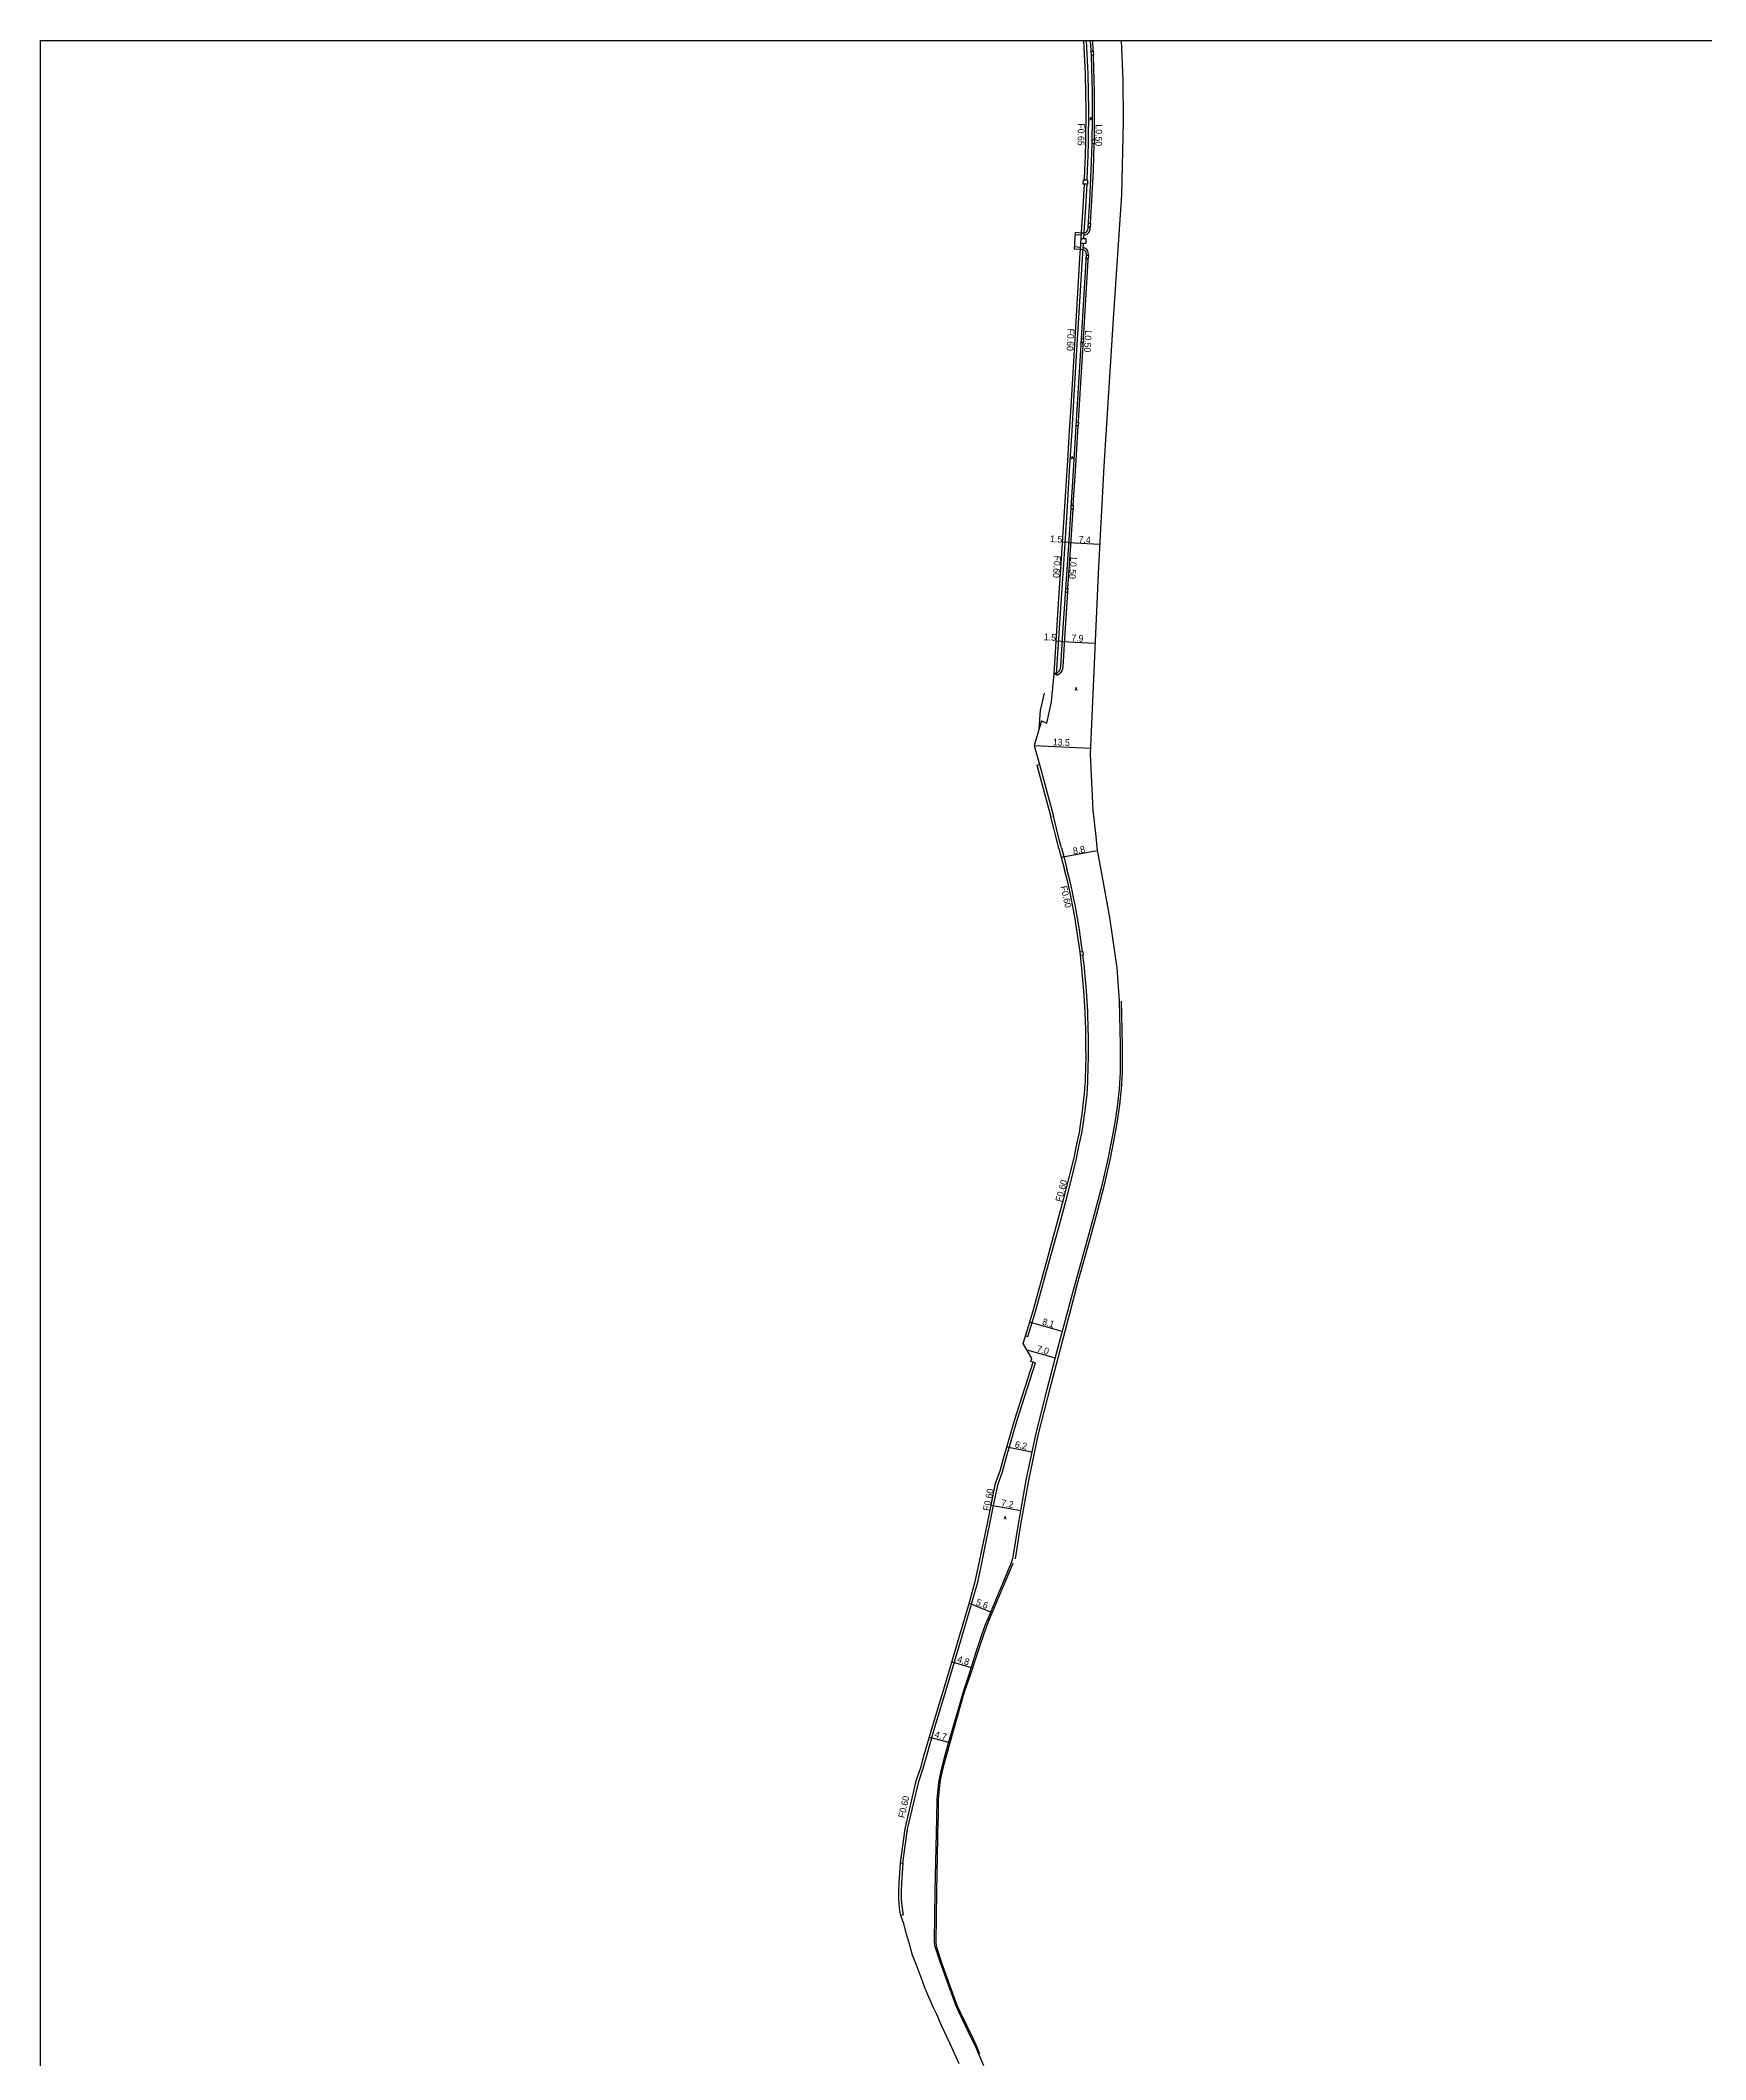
# Model space of a CAD drawing. Header units: metres. Extents: x -16001 to -12000, y -96000 to -93000.
# Drawn here: x -12800 to -12400, y -93484.9 to -93000 of the extents above; entities that cross this region are included whole.
import ezdxf

# ---------------------------------------------------------------- set-up
doc = ezdxf.new("R2010")
doc.units = ezdxf.units.M
doc.header["$LTSCALE"] = 2.5
for name, color, linetype in [('側溝・桝', 7, 'Continuous'), ('図郭', 7, 'Continuous'), ('幅員', 7, 'Continuous'), ('歩道・分離帯・安全施設', 7, 'Continuous'), ('舗装', 7, 'Continuous'), ('道路', 7, 'Continuous')]:
    doc.layers.add(name, color=color, linetype=linetype)
doc.styles.get("Standard").update_dxf_attribs({"font": ''})
doc.styles.add('YOKO_DECO', font='txt.shx', dxfattribs={"bigfont": 'extfont.shx'})
doc.styles.get('Standard').set_extended_font_data('@MS PGothic')

msp = doc.modelspace()

# ---------------------------------------------------------------- linework, layer by layer
at = {"layer": '側溝・桝'}
for points in [[(-12548.54, -93033.52), (-12548.5, -93031.23), (-12548.33, -93027.65), (-12548.22, -93024.34), (-12548.15, -93016.93), (-12548.29, -93008.07), (-12548.7, -93000)], [(-12547.08, -93002.59), (-12547.23, -93000)], [(-12546.83, -93023.91), (-12546.77, -93018.63), (-12546.78, -93012.44), (-12547.02, -93003.72), (-12547.03, -93003.51)], [(-12547.76, -93043.94), (-12547.44, -93038.48), (-12547.07, -93031.19), (-12546.84, -93024.96), (-12546.84, -93024.81)], [(-12549.39, -93047.58), (-12549.21, -93044.86), (-12548.9, -93040.11), (-12548.58, -93034.56)], [(-12550.02, -93047.55), (-12549.95, -93046.19)], [(-12549.34, -93046.77), (-12548.8, -93046.63), (-12548.56, -93046.52), (-12548.38, -93046.4), (-12548.12, -93046.11), (-12547.95, -93045.75), (-12547.85, -93045.3), (-12547.81, -93044.85)], [(-12556.51, -93152.15), (-12555.9, -93152.18), (-12554.76, -93133.97), (-12554.19, -93125.77), (-12553.3, -93112.01), (-12552.78, -93103.36), (-12552.61, -93100.92), (-12552.18, -93093.8), (-12551.82, -93087.95), (-12551.02, -93074.41), (-12549.6, -93051.09), (-12549.45, -93048.78)], [(-12550.13, -93049.71), (-12551.56, -93049.58)], [(-12551.41, -93046.59), (-12549.98, -93046.72)], [(-12550.16, -93050.24), (-12550.08, -93048.75)], [(-12548.22, -93051.61), (-12548.22, -93051.54), (-12548.32, -93050.95), (-12548.43, -93050.58), (-12548.66, -93050.22), (-12548.87, -93050.02), (-12549.09, -93049.89), (-12549.51, -93049.75)], [(-12549.44, -93071.69), (-12548.31, -93052.79), (-12548.29, -93052.48)], [(-12550.64, -93091.68), (-12550.54, -93090.05), (-12549.52, -93073.16), (-12549.49, -93072.62)], [(-12551.88, -93111.65), (-12551.28, -93102.14), (-12550.69, -93092.57)], [(-12553.2, -93131.66), (-12552.49, -93121.24), (-12551.94, -93112.58)], [(-12553.27, -93132.6), (-12553.94, -93142.28), (-12554.42, -93150.43), (-12554.5, -93151), (-12554.64, -93151.42), (-12554.87, -93151.76), (-12554.99, -93151.92), (-12555.21, -93152.12), (-12555.45, -93152.28), (-12555.71, -93152.4), (-12555.91, -93152.43), (-12555.9, -93152.18)], [(-12560.03, -93173.92), (-12556.66, -93186.33)], [(-12554.76, -93193.89), (-12555.19, -93192.24), (-12556.66, -93186.33)], [(-12554.76, -93193.89), (-12554.2, -93195.95), (-12553.42, -93199.01)], [(-12549.67, -93218.81), (-12549.88, -93217.18), (-12550.4, -93213.62), (-12550.84, -93210.87), (-12551.39, -93207.87), (-12551.8, -93205.79), (-12552.05, -93204.54), (-12552.57, -93202.29), (-12553.42, -93199.01)], [(-12560.01, -93301.71), (-12557.84, -93293.87), (-12555.47, -93285.28), (-12553.64, -93278.5), (-12552.1, -93272.54), (-12551.12, -93268.48), (-12550.45, -93265.19), (-12549.83, -93262.4), (-12549.39, -93259.39), (-12549.16, -93257.99), (-12548.96, -93256.44), (-12548.81, -93254.99), (-12548.59, -93253.12), (-12548.48, -93251.48), (-12548.39, -93250.23), (-12548.37, -93249.5), (-12548.28, -93246.7), (-12548.23, -93244.01), (-12548.23, -93242.06), (-12548.25, -93239.24), (-12548.28, -93237.33), (-12548.4, -93233.59), (-12548.41, -93233.21), (-12548.73, -93228.2), (-12549.3, -93221.95), (-12549.58, -93219.71)], [(-12562.8, -93311.27), (-12562.09, -93308.93), (-12560.93, -93305.28), (-12560.01, -93301.71)], [(-12563.38, -93311.09), (-12562.8, -93311.27)], [(-12591.7, -93429.58), (-12589.03, -93418.07), (-12587.87, -93414.69), (-12587.1, -93411.83), (-12585.11, -93405.09), (-12582.16, -93395.29), (-12579.27, -93385.57), (-12576.51, -93376.07), (-12575.95, -93374.08), (-12574.84, -93370.25), (-12574.13, -93366.9), (-12572.78, -93360.46), (-12571.91, -93356.24), (-12571.02, -93351.86), (-12569.97, -93346.62), (-12568.9, -93343.73), (-12567.9, -93340.17), (-12566.68, -93335.76), (-12565.43, -93331.6), (-12562.87, -93323.57), (-12560.97, -93317.6)], [(-12560.97, -93317.6), (-12561.54, -93317.42)], [(-12593.42, -93437.66), (-12592.83, -93437.74), (-12591.7, -93429.58)], [(-12592.83, -93437.74), (-12593.15, -93442.44), (-12593.2, -93444.52), (-12593.21, -93446.12), (-12593.15, -93447.35), (-12593.03, -93448.53), (-12592.73, -93450.15), (-12593.31, -93450.26)]]:
    msp.add_lwpolyline(points, dxfattribs=at)
for points in [[(-12547.08, -93002.59), (-12547.03, -93003.51), (-12547.54, -93003.54), (-12547.59, -93002.62)], [(-12546.83, -93023.91), (-12546.84, -93024.81), (-12547.35, -93024.8), (-12547.34, -93023.9)], [(-12549.49, -93034.54), (-12549.46, -93033.5), (-12548.47, -93033.52), (-12548.5, -93034.56)], [(-12547.76, -93043.94), (-12547.81, -93044.85), (-12548.32, -93044.82), (-12548.26, -93043.91)], [(-12550.02, -93047.55), (-12548.85, -93047.6), (-12548.91, -93048.81), (-12550.08, -93048.75)], [(-12548.22, -93051.61), (-12548.29, -93052.48), (-12548.78, -93052.44), (-12548.72, -93051.57)], [(-12549.44, -93071.69), (-12549.49, -93072.62), (-12549.99, -93072.59), (-12549.93, -93071.66)], [(-12550.64, -93091.68), (-12550.69, -93092.57), (-12551.19, -93092.54), (-12551.13, -93091.65)], [(-12551.88, -93111.65), (-12551.94, -93112.58), (-12552.43, -93112.55), (-12552.37, -93111.62)], [(-12553.2, -93131.66), (-12553.27, -93132.6), (-12553.76, -93132.57), (-12553.7, -93131.62)], [(-12549.6, -93218.8), (-12549.49, -93219.7), (-12550.14, -93219.78), (-12550.24, -93218.88)]]:
    msp.add_lwpolyline(points, close=True, dxfattribs=at)
at = {"layer": '図郭'}
msp.add_lwpolyline([(-12800, -93000), (-12000, -93000), (-12000, -93600), (-12800, -93600)], close=True, dxfattribs=at)
at = {"layer": '幅員'}
for points in [[(-12552.94, -93120.6), (-12554.47, -93120.5)], [(-12552.94, -93120.6), (-12545.57, -93121)], [(-12554.56, -93144.38), (-12556.02, -93144.29)], [(-12554.56, -93144.38), (-12546.68, -93144.72)], [(-12561.27, -93169.36), (-12547.78, -93169.95)], [(-12554.78, -93196.11), (-12546.12, -93194.53)], [(-12554.55, -93310.01), (-12562.37, -93307.8)], [(-12563.01, -93314.48), (-12556.24, -93316.4)], [(-12567.84, -93337.73), (-12561.82, -93338.98)], [(-12571.61, -93351.77), (-12564.54, -93353.01)], [(-12576.92, -93375.32), (-12571.74, -93377.37)], [(-12581.01, -93389.34), (-12576.45, -93390.72)], [(-12586.42, -93407.44), (-12581.88, -93408.69)]]:
    msp.add_lwpolyline(points, dxfattribs=at)
at = {"layer": '歩道・分離帯・安全施設'}
for points in [[(-12549.95, -93046.19), (-12549.3, -93046.23), (-12548.97, -93046.15), (-12548.81, -93046.08), (-12548.71, -93046.01), (-12548.55, -93045.83), (-12548.44, -93045.58), (-12548.35, -93045.22), (-12548.32, -93044.82), (-12547.94, -93038.45), (-12547.57, -93031.17), (-12547.35, -93024.95), (-12547.27, -93018.63), (-12547.28, -93012.45), (-12547.53, -93003.74), (-12547.74, -93000)], [(-12549.3, -93046.23), (-12548.97, -93046.15), (-12548.81, -93046.08), (-12548.71, -93046.01), (-12548.55, -93045.83), (-12548.44, -93045.58), (-12548.35, -93045.22), (-12548.32, -93044.82), (-12547.94, -93038.45), (-12547.57, -93031.17), (-12547.35, -93024.95), (-12547.27, -93018.63), (-12547.28, -93012.45), (-12547.53, -93003.74), (-12547.74, -93000)], [(-12548.32, -93044.83), (-12548.32, -93044.82), (-12547.94, -93038.45), (-12547.57, -93031.17), (-12547.35, -93024.95), (-12547.27, -93018.63), (-12547.28, -93012.45), (-12547.53, -93003.74), (-12547.74, -93000)], [(-12556.5, -93151.89), (-12555.88, -93151.93), (-12555.69, -93151.85), (-12555.51, -93151.73), (-12555.36, -93151.58), (-12555.27, -93151.47), (-12555.09, -93151.2), (-12554.98, -93150.89), (-12554.92, -93150.39), (-12554.43, -93142.25), (-12552.98, -93121.2), (-12551.77, -93102.11), (-12551.03, -93090.02), (-12550.02, -93073.13), (-12548.8, -93052.76), (-12548.72, -93051.57), (-12548.8, -93051.07), (-12548.88, -93050.8), (-12549.02, -93050.58), (-12549.14, -93050.47), (-12549.35, -93050.34), (-12549.55, -93050.28), (-12550.16, -93050.24)], [(-12555.88, -93151.93), (-12555.69, -93151.85), (-12555.51, -93151.73), (-12555.36, -93151.58), (-12555.27, -93151.47), (-12555.09, -93151.2), (-12554.98, -93150.89), (-12554.92, -93150.39), (-12554.43, -93142.25), (-12552.98, -93121.2), (-12551.77, -93102.11), (-12551.03, -93090.02), (-12550.02, -93073.13), (-12548.8, -93052.76), (-12548.72, -93051.57), (-12548.8, -93051.07), (-12548.88, -93050.8), (-12549.02, -93050.58), (-12549.14, -93050.47), (-12549.35, -93050.34), (-12549.55, -93050.28)], [(-12554.93, -93150.52), (-12554.92, -93150.39), (-12554.43, -93142.25), (-12552.98, -93121.2), (-12551.77, -93102.11), (-12551.03, -93090.02), (-12550.02, -93073.13), (-12548.8, -93052.76), (-12548.73, -93051.77)], [(-12560.11, -93165.35), (-12559.74, -93160.95), (-12558.84, -93156.74)], [(-12551.29, -93300), (-12548.33, -93289.47), (-12546.39, -93282.43), (-12544.46, -93275.17), (-12542.98, -93268.47), (-12541.92, -93263.04), (-12541.3, -93259.5), (-12540.68, -93255.58), (-12540.3, -93251.89), (-12540.08, -93247.93), (-12540.07, -93241.13), (-12540.28, -93230.75)], [(-12551.29, -93300), (-12555.24, -93314.91), (-12557.64, -93324.09), (-12560.3, -93334.63), (-12562.68, -93345.84), (-12564.55, -93356.42), (-12565.89, -93364.65)], [(-12566.41, -93365.65), (-12566.45, -93365.76), (-12572.08, -93379.17), (-12572.68, -93380.65), (-12573.47, -93382.88), (-12574.74, -93386.73), (-12576.89, -93393.29), (-12578.07, -93396.64), (-12579.36, -93401.13), (-12581.41, -93408.3), (-12583.23, -93414.93), (-12583.68, -93417.04), (-12583.97, -93418.42), (-12584.32, -93422.43), (-12584.38, -93427.16)], [(-12574.3, -93483.61), (-12575.02, -93481.74), (-12575.89, -93480.01), (-12579.06, -93473.45), (-12579.75, -93471.89), (-12583.51, -93461.46), (-12584.7, -93457.89), (-12584.74, -93457.71), (-12584.85, -93456.6), (-12584.65, -93444.62), (-12584.38, -93427.16)]]:
    msp.add_lwpolyline(points, dxfattribs=at)
at = {"layer": '道路'}
for points in [[(-12551.38, -93046.06), (-12549.95, -93046.19), (-12549.86, -93044.82), (-12549.55, -93040.07), (-12549.23, -93034.55), (-12549.49, -93034.54), (-12549.46, -93033.5), (-12549.19, -93033.5), (-12549.14, -93031.2), (-12548.97, -93027.63), (-12548.86, -93024.33), (-12548.79, -93016.93), (-12548.93, -93008.09), (-12549.34, -93000)], [(-12540.37, -93000), (-12539.98, -93009.45), (-12539.88, -93019.53), (-12540.27, -93037.11), (-12542.3, -93066.85), (-12544.54, -93102.21), (-12545.95, -93128.01), (-12547.84, -93171.41), (-12547.23, -93184.89), (-12546.51, -93191.21)], [(-12551.59, -93050.11), (-12551.38, -93046.06)], [(-12559.56, -93163.43), (-12558.21, -93163.96), (-12557.15, -93158.8), (-12556.51, -93152.15), (-12555.38, -93133.93), (-12554.81, -93125.73), (-12553.92, -93111.97), (-12553.39, -93103.32), (-12553.23, -93100.88), (-12552.79, -93093.76), (-12552.43, -93087.91), (-12551.63, -93074.37), (-12550.21, -93051.05), (-12550.16, -93050.24), (-12551.59, -93050.11)], [(-12559.56, -93163.43), (-12561.27, -93169.36), (-12560.03, -93173.92)], [(-12560.62, -93174.06), (-12560.03, -93173.92)], [(-12560.62, -93174.06), (-12557.25, -93186.47)], [(-12555.34, -93194.04), (-12555.78, -93192.39), (-12557.25, -93186.47)], [(-12546.51, -93191.21), (-12546.12, -93194.53), (-12545.41, -93198.33)], [(-12555.34, -93194.04), (-12554.78, -93196.11), (-12554.01, -93199.17)], [(-12560.6, -93301.55), (-12558.43, -93293.71), (-12556.05, -93285.12), (-12554.23, -93278.34), (-12552.69, -93272.4), (-12551.71, -93268.35), (-12551.04, -93265.06), (-12550.42, -93262.29), (-12549.98, -93259.3), (-12549.76, -93257.9), (-12549.56, -93256.37), (-12549.41, -93254.92), (-12549.19, -93253.07), (-12549.08, -93251.44), (-12548.99, -93250.2), (-12548.98, -93249.48), (-12548.88, -93246.69), (-12548.83, -93244.01), (-12548.84, -93242.06), (-12548.85, -93239.25), (-12548.89, -93237.34), (-12549.01, -93233.61), (-12549.02, -93233.24), (-12549.34, -93228.25), (-12549.9, -93222.02), (-12550.24, -93218.88), (-12551, -93213.71), (-12551.43, -93210.98), (-12551.98, -93207.98), (-12552.4, -93205.91), (-12552.64, -93204.67), (-12553.16, -93202.43), (-12554.01, -93199.17)], [(-12545.41, -93198.33), (-12543.17, -93210.63), (-12541.47, -93222.71), (-12540.86, -93230.71), (-12540.65, -93241.08), (-12540.66, -93247.86), (-12540.87, -93251.79), (-12541.25, -93255.45), (-12541.87, -93259.35), (-12542.49, -93262.88), (-12543.54, -93268.29), (-12545.02, -93274.98), (-12546.94, -93282.23), (-12548.88, -93289.26), (-12551.86, -93299.85)], [(-12592.28, -93429.47), (-12589.6, -93417.91), (-12588.44, -93414.51), (-12587.67, -93411.67), (-12585.68, -93404.92), (-12582.73, -93395.12), (-12579.84, -93385.4), (-12577.08, -93375.9), (-12576.52, -93373.92), (-12575.42, -93370.11), (-12574.71, -93366.78), (-12573.36, -93360.34), (-12572.49, -93356.12), (-12571.6, -93351.74), (-12570.54, -93346.46), (-12569.46, -93343.54), (-12568.47, -93340.01), (-12567.25, -93335.59), (-12565.99, -93331.43), (-12563.43, -93323.39), (-12561.53, -93317.39), (-12562.08, -93317.29), (-12561.86, -93316.5), (-12563.92, -93312.89), (-12562.67, -93308.76), (-12561.51, -93305.11), (-12560.6, -93301.55)], [(-12551.86, -93299.85), (-12555.81, -93314.76), (-12558.21, -93323.94), (-12560.87, -93334.49), (-12563.26, -93345.73), (-12565.13, -93356.33), (-12566.48, -93364.66), (-12566.81, -93365.63), (-12572.43, -93379.03), (-12573.03, -93380.52), (-12573.82, -93382.75), (-12575.1, -93386.61), (-12577.25, -93393.18), (-12578.33, -93396.57), (-12579.62, -93401.06), (-12581.88, -93408.68), (-12583, -93412.77), (-12583.66, -93415.25), (-12584.29, -93418.37), (-12584.65, -93422.41), (-12584.72, -93426.99)], [(-12586.62, -93408.12), (-12586.54, -93407.94)], [(-12593.42, -93437.66), (-12592.28, -93429.47)], [(-12584.72, -93426.99), (-12585.11, -93444.4), (-12585.3, -93456.39), (-12585.19, -93457.53), (-12585.14, -93457.73), (-12583.95, -93461.31), (-12580.19, -93471.75), (-12579.5, -93473.32), (-12576.32, -93479.88), (-12575.46, -93481.61), (-12573.44, -93486.27)], [(-12579.34, -93485.9), (-12581.47, -93481.14), (-12583.51, -93476.68), (-12584.7, -93474.05), (-12585.36, -93472.6), (-12586.02, -93471.14), (-12586.81, -93469.31), (-12587.6, -93467.39), (-12588.12, -93466.06), (-12589.52, -93462.18), (-12590.51, -93459.78), (-12591.27, -93457.17), (-12591.93, -93454.79), (-12592.57, -93452.27), (-12593.31, -93450.26), (-12593.62, -93448.62), (-12593.74, -93447.39), (-12593.81, -93446.13), (-12593.79, -93444.51), (-12593.74, -93442.42), (-12593.42, -93437.66)]]:
    msp.add_lwpolyline(points, dxfattribs=at)

# ---------------------------------------------------------------- texts
at = {"layer": '側溝・桝'}
for s, rotation, p in [('F0.65', 269, (-12550.76, -93019.92)), ('L0.50', 269, (-12546.51, -93020.16)), ('F0.60', 267, (-12553.21, -93069.18)), ('L0.50', 267, (-12549.06, -93069.63)), ('F0.60', 266, (-12556.45, -93123.68)), ('L0.50', 266, (-12552.59, -93124.04)), ('F0.60', 282, (-12554.97, -93203.2)), ('F0.60', 75, (-12554.68, -93279.05)), ('F0.60', 78.3467, (-12572.07, -93353.22)), ('F0.60', 77, (-12592.43, -93426.99))]:
    msp.add_text(s, height=1.6, rotation=rotation, dxfattribs=at).set_placement(p)
at = {"layer": '幅員'}
for s, rotation, p in [('1.5', 356, (-12557.5, -93120.44)), ('7.4', 357, (-12550.64, -93120.6)), ('1.5', 356, (-12558.99, -93144.02)), ('7.9', 358, (-12552.38, -93144.3)), ('13.5', 358, (-12556.82, -93169.27)), ('8.8', 10, (-12551.83, -93195.47)), ('8.1', 344.1515, (-12559.48, -93308.36)), ('7.0', 344.1991, (-12560.79, -93314.85)), ('6.2', 348.2385, (-12566.03, -93337.85)), ('7.2', 350.0521, (-12569.28, -93351.93)), ('5.6', 338.4295, (-12575.42, -93375.65)), ('4.8', 343.1594, (-12579.91, -93389.41)), ('4.7', 344.6411, (-12585.33, -93407.48))]:
    msp.add_text(s, height=1.6, rotation=rotation, dxfattribs=at).set_placement(p)
at = {"layer": '舗装', "style": 'YOKO_DECO'}
for p in [(-12547.95, -93019.17, 222.04), (-12552.41, -93100.6, 222.99), (-12551.5, -93156.1, 225.03), (-12568.56, -93355.12, 226.84)]:
    msp.add_text('A', height=0.75, dxfattribs=at).set_placement(p)

doc.saveas('drawing.dxf')
